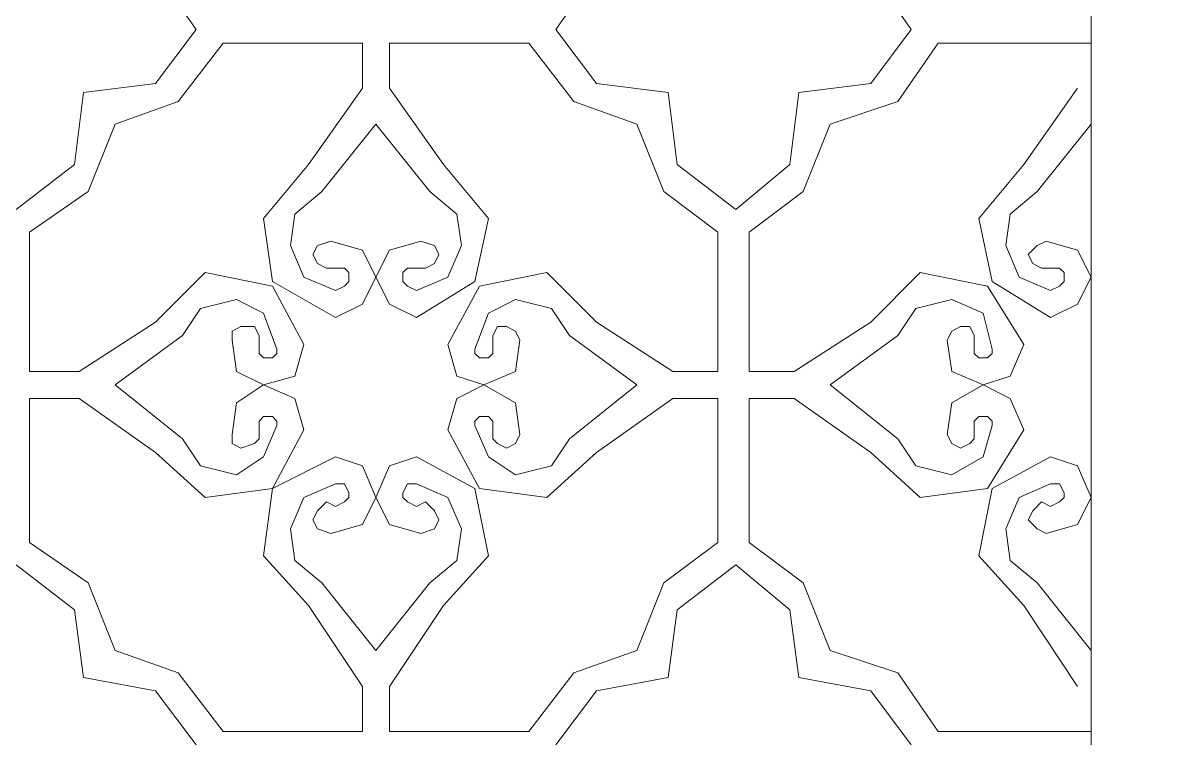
# Model space of a CAD drawing. Header units: centimetres. Extents: x -8.5 to 8.6, y -10.1 to 9.2.
# Drawn here: x -5.33 to -0.12, y -2.03 to 1.22 of the extents above; entities that cross this region are included whole.
import ezdxf

# ---------------------------------------------------------------- set-up
doc = ezdxf.new("R2010")
doc.units = ezdxf.units.CM
doc.header["$MEASUREMENT"] = 0
doc.layers.add('layer 1', color=7, linetype='Continuous')

msp = doc.modelspace()

# ---------------------------------------------------------------- linework, layer by layer
at = {"layer": 'layer 1', "color": 250, "lineweight": 0}
for points, knots in [([(-8.4921, 9.22005), (-8.4921, 9.22005), (8.56713, 9.22005), (8.56713, 9.22005), (8.56713, 9.22005), (8.56713, 9.22005), (8.56713, -10.09188), (8.56713, -10.09188), (8.56713, -10.09188), (8.56713, -10.09188), (-8.4921, -10.09188), (-8.4921, -10.09188), (-8.4921, -10.09188), (-8.4921, -10.09188), (-8.4921, 9.22005), (-8.4921, 9.22005)], [0, 0, 0, 0, 0.25, 0.25, 0.25, 0.25, 0.5, 0.5, 0.5, 0.5, 0.75, 0.75, 0.75, 0.75, 1, 1, 1, 1]), ([(-8.4921, 9.22005), (-8.4921, 9.22005), (8.56713, 9.22005), (8.56713, 9.22005), (8.56713, 9.22005), (8.56713, 9.22005), (8.56713, -10.09188), (8.56713, -10.09188), (8.56713, -10.09188), (8.56713, -10.09188), (-8.4921, -10.09188), (-8.4921, -10.09188), (-8.4921, -10.09188), (-8.4921, -10.09188), (-8.4921, 9.22005), (-8.4921, 9.22005)], [0, 0, 0, 0, 0.25, 0.25, 0.25, 0.25, 0.5, 0.5, 0.5, 0.5, 0.75, 0.75, 0.75, 0.75, 1, 1, 1, 1]), ([(-8.22578, 8.97452), (-8.22578, 8.97452), (8.32133, 8.97452), (8.32133, 8.97452), (8.32133, 8.97452), (8.32133, 8.97452), (8.32133, -9.84608), (8.32133, -9.84608), (8.32133, -9.84608), (8.32133, -9.84608), (-8.22578, -9.84608), (-8.22578, -9.84608), (-8.22578, -9.84608), (-8.22578, -9.84608), (-8.22578, 8.97452), (-8.22578, 8.97452)], [0, 0, 0, 0, 0.25, 0.25, 0.25, 0.25, 0.5, 0.5, 0.5, 0.5, 0.75, 0.75, 0.75, 0.75, 1, 1, 1, 1]), ([(-8.22578, 8.97452), (-8.22578, 8.97452), (8.32133, 8.97452), (8.32133, 8.97452), (8.32133, 8.97452), (8.32133, 8.97452), (8.32133, -9.84608), (8.32133, -9.84608), (8.32133, -9.84608), (8.32133, -9.84608), (-8.22578, -9.84608), (-8.22578, -9.84608), (-8.22578, -9.84608), (-8.22578, -9.84608), (-8.22578, 8.97452), (-8.22578, 8.97452)], [0, 0, 0, 0, 0.25, 0.25, 0.25, 0.25, 0.5, 0.5, 0.5, 0.5, 0.75, 0.75, 0.75, 0.75, 1, 1, 1, 1]), ([(-7.48865, 8.2166), (-7.48865, 8.2166), (7.56368, 8.2166), (7.56368, 8.2166), (7.56368, 8.2166), (7.56368, 8.2166), (7.56368, -9.08816), (7.56368, -9.08816), (7.56368, -9.08816), (7.56368, -9.08816), (-7.48865, -9.08816), (-7.48865, -9.08816), (-7.48865, -9.08816), (-7.48865, -9.08816), (-7.48865, 8.2166), (-7.48865, 8.2166)], [0, 0, 0, 0, 0.25, 0.25, 0.25, 0.25, 0.5, 0.5, 0.5, 0.5, 0.75, 0.75, 0.75, 0.75, 1, 1, 1, 1]), ([(-7.48865, 8.2166), (-7.48865, 8.2166), (7.56368, 8.2166), (7.56368, 8.2166), (7.56368, 8.2166), (7.56368, 8.2166), (7.56368, -9.08816), (7.56368, -9.08816), (7.56368, -9.08816), (7.56368, -9.08816), (-7.48865, -9.08816), (-7.48865, -9.08816), (-7.48865, -9.08816), (-7.48865, -9.08816), (-7.48865, 8.2166), (-7.48865, 8.2166)], [0, 0, 0, 0, 0.25, 0.25, 0.25, 0.25, 0.5, 0.5, 0.5, 0.5, 0.75, 0.75, 0.75, 0.75, 1, 1, 1, 1]), ([(-6.97653, -8.59683), (-6.97653, -8.59683), (-6.97653, 7.72527), (-6.97653, 7.72527), (-6.97653, 7.72527), (-6.97653, 7.72527), (-0.46421, 7.72527), (-0.46421, 7.72527), (-0.46421, 7.72527), (-0.46421, 7.72527), (-0.46421, -8.59683), (-0.46421, -8.59683), (-0.46421, -8.59683), (-0.46421, -8.59683), (-6.97653, -8.59683), (-6.97653, -8.59683)], [0, 0, 0, 0, 0.25, 0.25, 0.25, 0.25, 0.5, 0.5, 0.5, 0.5, 0.75, 0.75, 0.75, 0.75, 1, 1, 1, 1]), ([(-6.97653, -8.59683), (-6.97653, -8.59683), (-6.97653, 7.72527), (-6.97653, 7.72527), (-6.97653, 7.72527), (-6.97653, 7.72527), (-0.46421, 7.72527), (-0.46421, 7.72527), (-0.46421, 7.72527), (-0.46421, 7.72527), (-0.46421, -8.59683), (-0.46421, -8.59683), (-0.46421, -8.59683), (-0.46421, -8.59683), (-6.97653, -8.59683), (-6.97653, -8.59683)], [0, 0, 0, 0, 0.25, 0.25, 0.25, 0.25, 0.5, 0.5, 0.5, 0.5, 0.75, 0.75, 0.75, 0.75, 1, 1, 1, 1]), ([(-4.53961, 1.19243), (-4.53961, 1.19243), (-4.72382, 1.45849), (-4.72382, 1.45849), (-4.72382, 1.45849), (-4.72382, 1.45849), (-5.05146, 1.49954), (-5.05146, 1.49954)], [0, 0, 0, 0, 0.5, 0.5, 0.5, 0.5, 1, 1, 1, 1]), ([(-2.38927, 1.49954), (-2.38927, 1.49954), (-2.71692, 1.45849), (-2.71692, 1.45849), (-2.71692, 1.45849), (-2.71692, 1.45849), (-2.90113, 1.19243), (-2.90113, 1.19243)], [0, 0, 0, 0, 0.5, 0.5, 0.5, 0.5, 1, 1, 1, 1]), ([(-1.28345, 1.19243), (-1.28345, 1.19243), (-1.46767, 1.45849), (-1.46767, 1.45849), (-1.46767, 1.45849), (-1.46767, 1.45849), (-1.79531, 1.49954), (-1.79531, 1.49954)], [0, 0, 0, 0, 0.5, 0.5, 0.5, 0.5, 1, 1, 1, 1]), ([(-5.05146, 0.90558), (-5.05146, 0.90558), (-4.72382, 0.94663), (-4.72382, 0.94663), (-4.72382, 0.94663), (-4.72382, 0.94663), (-4.53961, 1.19243), (-4.53961, 1.19243)], [0, 0, 0, 0, 0.5, 0.5, 0.5, 0.5, 1, 1, 1, 1]), ([(-2.90113, 1.19243), (-2.90113, 1.19243), (-2.71692, 0.94663), (-2.71692, 0.94663), (-2.71692, 0.94663), (-2.71692, 0.94663), (-2.38927, 0.90558), (-2.38927, 0.90558)], [0, 0, 0, 0, 0.5, 0.5, 0.5, 0.5, 1, 1, 1, 1]), ([(-1.79531, 0.90558), (-1.79531, 0.90558), (-1.46767, 0.94663), (-1.46767, 0.94663), (-1.46767, 0.94663), (-1.46767, 0.94663), (-1.28345, 1.19243), (-1.28345, 1.19243)], [0, 0, 0, 0, 0.5, 0.5, 0.5, 0.5, 1, 1, 1, 1]), ([(-4.90804, 0.76215), (-4.90804, 0.76215), (-4.62145, 0.86452), (-4.62145, 0.86452), (-4.62145, 0.86452), (-4.62145, 0.86452), (-4.41671, 1.13085), (-4.41671, 1.13085)], [0, 0, 0, 0, 0.5, 0.5, 0.5, 0.5, 1, 1, 1, 1]), ([(-3.02403, 1.13085), (-3.02403, 1.13085), (-2.81929, 0.86452), (-2.81929, 0.86452), (-2.81929, 0.86452), (-2.81929, 0.86452), (-2.5327, 0.76215), (-2.5327, 0.76215)], [0, 0, 0, 0, 0.5, 0.5, 0.5, 0.5, 1, 1, 1, 1]), ([(-2.02058, 0.27082), (-2.02058, 0.27082), (-1.77478, 0.45504), (-1.77478, 0.45504), (-1.77478, 0.45504), (-1.77478, 0.45504), (-1.65188, 0.76215), (-1.65188, 0.76215), (-1.65188, 0.76215), (-1.65188, 0.76215), (-1.34477, 0.86452), (-1.34477, 0.86452), (-1.34477, 0.86452), (-1.34477, 0.86452), (-1.16055, 1.13085), (-1.16055, 1.13085)], [0, 0, 0, 0, 0.25, 0.25, 0.25, 0.25, 0.5, 0.5, 0.5, 0.5, 0.75, 0.75, 0.75, 0.75, 1, 1, 1, 1]), ([(-5.35858, 0.37319), (-5.35858, 0.37319), (-5.09252, 0.57793), (-5.09252, 0.57793), (-5.09252, 0.57793), (-5.09252, 0.57793), (-5.05146, 0.90558), (-5.05146, 0.90558)], [0, 0, 0, 0, 0.5, 0.5, 0.5, 0.5, 1, 1, 1, 1]), ([(-2.38927, 0.90558), (-2.38927, 0.90558), (-2.34822, 0.57793), (-2.34822, 0.57793), (-2.34822, 0.57793), (-2.34822, 0.57793), (-2.0819, 0.37319), (-2.0819, 0.37319)], [0, 0, 0, 0, 0.5, 0.5, 0.5, 0.5, 1, 1, 1, 1]), ([(-2.0819, 0.37319), (-2.0819, 0.37319), (-1.83636, 0.57793), (-1.83636, 0.57793), (-1.83636, 0.57793), (-1.83636, 0.57793), (-1.79531, 0.90558), (-1.79531, 0.90558)], [0, 0, 0, 0, 0.5, 0.5, 0.5, 0.5, 1, 1, 1, 1]), ([(-5.29726, 0.27082), (-5.29726, 0.27082), (-5.03094, 0.45504), (-5.03094, 0.45504), (-5.03094, 0.45504), (-5.03094, 0.45504), (-4.90804, 0.76215), (-4.90804, 0.76215)], [0, 0, 0, 0, 0.5, 0.5, 0.5, 0.5, 1, 1, 1, 1]), ([(-2.5327, 0.76215), (-2.5327, 0.76215), (-2.4098, 0.45504), (-2.4098, 0.45504), (-2.4098, 0.45504), (-2.4098, 0.45504), (-2.164, 0.27082), (-2.164, 0.27082)], [0, 0, 0, 0, 0.5, 0.5, 0.5, 0.5, 1, 1, 1, 1]), ([(-0.46421, 0.76215), (-0.46421, 0.76215), (-0.71001, 0.45504), (-0.71001, 0.45504), (-0.71001, 0.45504), (-0.71001, 0.45504), (-0.83291, 0.35266), (-0.83291, 0.35266), (-0.83291, 0.35266), (-0.83291, 0.35266), (-0.85317, 0.20924), (-0.85317, 0.20924), (-0.85317, 0.20924), (-0.85317, 0.20924), (-0.79185, 0.06608), (-0.79185, 0.06608), (-0.79185, 0.06608), (-0.79185, 0.06608), (-0.64843, 0.00449), (-0.64843, 0.00449), (-0.64843, 0.00449), (-0.64843, 0.00449), (-0.60764, 0.02502), (-0.60764, 0.02502), (-0.60764, 0.02502), (-0.60764, 0.02502), (-0.58711, 0.04555), (-0.58711, 0.04555), (-0.58711, 0.04555), (-0.58711, 0.04555), (-0.58711, 0.08634), (-0.58711, 0.08634), (-0.58711, 0.08634), (-0.58711, 0.08634), (-0.60764, 0.10687), (-0.60764, 0.10687), (-0.60764, 0.10687), (-0.60764, 0.10687), (-0.64843, 0.10687), (-0.64843, 0.10687)], [0, 0, 0, 0, 0.1, 0.1, 0.1, 0.1, 0.2, 0.2, 0.2, 0.2, 0.3, 0.3, 0.3, 0.3, 0.4, 0.4, 0.4, 0.4, 0.5, 0.5, 0.5, 0.5, 0.6, 0.6, 0.6, 0.6, 0.7, 0.7, 0.7, 0.7, 0.8, 0.8, 0.8, 0.8, 0.9, 0.9, 0.9, 0.9, 1, 1, 1, 1]), ([(-4.02748, 0.57793), (-4.02748, 0.57793), (-4.23223, 0.33214), (-4.23223, 0.33214), (-4.23223, 0.33214), (-4.23223, 0.33214), (-4.19144, 0.04555), (-4.19144, 0.04555), (-4.19144, 0.04555), (-4.19144, 0.04555), (-3.90459, -0.1184), (-3.90459, -0.1184)], [0, 0, 0, 0, 0.3333333, 0.3333333, 0.3333333, 0.3333333, 0.6666667, 0.6666667, 0.6666667, 0.6666667, 1, 1, 1, 1]), ([(-3.53615, -0.1184), (-3.53615, -0.1184), (-3.26983, 0.04555), (-3.26983, 0.04555), (-3.26983, 0.04555), (-3.26983, 0.04555), (-3.20851, 0.33214), (-3.20851, 0.33214), (-3.20851, 0.33214), (-3.20851, 0.33214), (-3.41325, 0.57793), (-3.41325, 0.57793)], [0, 0, 0, 0, 0.3333333, 0.3333333, 0.3333333, 0.3333333, 0.6666667, 0.6666667, 0.6666667, 0.6666667, 1, 1, 1, 1]), ([(-0.77133, 0.57793), (-0.77133, 0.57793), (-0.97607, 0.33214), (-0.97607, 0.33214), (-0.97607, 0.33214), (-0.97607, 0.33214), (-0.91475, 0.04555), (-0.91475, 0.04555), (-0.91475, 0.04555), (-0.91475, 0.04555), (-0.64843, -0.1184), (-0.64843, -0.1184)], [0, 0, 0, 0, 0.3333333, 0.3333333, 0.3333333, 0.3333333, 0.6666667, 0.6666667, 0.6666667, 0.6666667, 1, 1, 1, 1]), ([(-3.96617, 0.45504), (-3.96617, 0.45504), (-4.08907, 0.35266), (-4.08907, 0.35266), (-4.08907, 0.35266), (-4.08907, 0.35266), (-4.10959, 0.20924), (-4.10959, 0.20924), (-4.10959, 0.20924), (-4.10959, 0.20924), (-4.04801, 0.06608), (-4.04801, 0.06608), (-4.04801, 0.06608), (-4.04801, 0.06608), (-3.90459, 0.00449), (-3.90459, 0.00449)], [0, 0, 0, 0, 0.25, 0.25, 0.25, 0.25, 0.5, 0.5, 0.5, 0.5, 0.75, 0.75, 0.75, 0.75, 1, 1, 1, 1]), ([(-3.53615, 0.00449), (-3.53615, 0.00449), (-3.39273, 0.06608), (-3.39273, 0.06608), (-3.39273, 0.06608), (-3.39273, 0.06608), (-3.33115, 0.20924), (-3.33115, 0.20924), (-3.33115, 0.20924), (-3.33115, 0.20924), (-3.35167, 0.35266), (-3.35167, 0.35266), (-3.35167, 0.35266), (-3.35167, 0.35266), (-3.47457, 0.45504), (-3.47457, 0.45504)], [0, 0, 0, 0, 0.25, 0.25, 0.25, 0.25, 0.5, 0.5, 0.5, 0.5, 0.75, 0.75, 0.75, 0.75, 1, 1, 1, 1]), ([(-3.92511, 0.22977), (-3.92511, 0.22977), (-3.98669, 0.20924), (-3.98669, 0.20924), (-3.98669, 0.20924), (-3.98669, 0.20924), (-4.00696, 0.16845), (-4.00696, 0.16845), (-4.00696, 0.16845), (-4.00696, 0.16845), (-3.98669, 0.12739), (-3.98669, 0.12739), (-3.98669, 0.12739), (-3.98669, 0.12739), (-3.94564, 0.10687), (-3.94564, 0.10687), (-3.94564, 0.10687), (-3.94564, 0.10687), (-3.90459, 0.10687), (-3.90459, 0.10687)], [0, 0, 0, 0, 0.2, 0.2, 0.2, 0.2, 0.4, 0.4, 0.4, 0.4, 0.6, 0.6, 0.6, 0.6, 0.8, 0.8, 0.8, 0.8, 1, 1, 1, 1]), ([(-3.90459, -0.1184), (-3.90459, -0.1184), (-3.78169, -0.05682), (-3.78169, -0.05682), (-3.78169, -0.05682), (-3.78169, -0.05682), (-3.72037, 0.06608), (-3.72037, 0.06608), (-3.72037, 0.06608), (-3.72037, 0.06608), (-3.78169, 0.18871), (-3.78169, 0.18871), (-3.78169, 0.18871), (-3.78169, 0.18871), (-3.92511, 0.22977), (-3.92511, 0.22977)], [0, 0, 0, 0, 0.25, 0.25, 0.25, 0.25, 0.5, 0.5, 0.5, 0.5, 0.75, 0.75, 0.75, 0.75, 1, 1, 1, 1]), ([(-3.51563, 0.22977), (-3.51563, 0.22977), (-3.65905, 0.18871), (-3.65905, 0.18871), (-3.65905, 0.18871), (-3.65905, 0.18871), (-3.72037, 0.06608), (-3.72037, 0.06608), (-3.72037, 0.06608), (-3.72037, 0.06608), (-3.65905, -0.05682), (-3.65905, -0.05682), (-3.65905, -0.05682), (-3.65905, -0.05682), (-3.53615, -0.1184), (-3.53615, -0.1184)], [0, 0, 0, 0, 0.25, 0.25, 0.25, 0.25, 0.5, 0.5, 0.5, 0.5, 0.75, 0.75, 0.75, 0.75, 1, 1, 1, 1]), ([(-3.53615, 0.10687), (-3.53615, 0.10687), (-3.4951, 0.10687), (-3.4951, 0.10687), (-3.4951, 0.10687), (-3.4951, 0.10687), (-3.45405, 0.12739), (-3.45405, 0.12739), (-3.45405, 0.12739), (-3.45405, 0.12739), (-3.43378, 0.16845), (-3.43378, 0.16845), (-3.43378, 0.16845), (-3.43378, 0.16845), (-3.45405, 0.20924), (-3.45405, 0.20924), (-3.45405, 0.20924), (-3.45405, 0.20924), (-3.51563, 0.22977), (-3.51563, 0.22977)], [0, 0, 0, 0, 0.2, 0.2, 0.2, 0.2, 0.4, 0.4, 0.4, 0.4, 0.6, 0.6, 0.6, 0.6, 0.8, 0.8, 0.8, 0.8, 1, 1, 1, 1]), ([(-0.66896, 0.22977), (-0.66896, 0.22977), (-0.71001, 0.20924), (-0.71001, 0.20924), (-0.71001, 0.20924), (-0.71001, 0.20924), (-0.7508, 0.16845), (-0.7508, 0.16845), (-0.7508, 0.16845), (-0.7508, 0.16845), (-0.73027, 0.12739), (-0.73027, 0.12739), (-0.73027, 0.12739), (-0.73027, 0.12739), (-0.68948, 0.10687), (-0.68948, 0.10687), (-0.68948, 0.10687), (-0.68948, 0.10687), (-0.64843, 0.10687), (-0.64843, 0.10687)], [0, 0, 0, 0, 0.2, 0.2, 0.2, 0.2, 0.4, 0.4, 0.4, 0.4, 0.6, 0.6, 0.6, 0.6, 0.8, 0.8, 0.8, 0.8, 1, 1, 1, 1]), ([(-0.64843, -0.1184), (-0.64843, -0.1184), (-0.52553, -0.05682), (-0.52553, -0.05682), (-0.52553, -0.05682), (-0.52553, -0.05682), (-0.46421, 0.06608), (-0.46421, 0.06608), (-0.46421, 0.06608), (-0.46421, 0.06608), (-0.52553, 0.18871), (-0.52553, 0.18871), (-0.52553, 0.18871), (-0.52553, 0.18871), (-0.66896, 0.22977), (-0.66896, 0.22977)], [0, 0, 0, 0, 0.25, 0.25, 0.25, 0.25, 0.5, 0.5, 0.5, 0.5, 0.75, 0.75, 0.75, 0.75, 1, 1, 1, 1]), ([(-3.90459, 0.00449), (-3.90459, 0.00449), (-3.8638, 0.02502), (-3.8638, 0.02502), (-3.8638, 0.02502), (-3.8638, 0.02502), (-3.84327, 0.04555), (-3.84327, 0.04555), (-3.84327, 0.04555), (-3.84327, 0.04555), (-3.84327, 0.08634), (-3.84327, 0.08634), (-3.84327, 0.08634), (-3.84327, 0.08634), (-3.8638, 0.10687), (-3.8638, 0.10687), (-3.8638, 0.10687), (-3.8638, 0.10687), (-3.90459, 0.10687), (-3.90459, 0.10687)], [0, 0, 0, 0, 0.2, 0.2, 0.2, 0.2, 0.4, 0.4, 0.4, 0.4, 0.6, 0.6, 0.6, 0.6, 0.8, 0.8, 0.8, 0.8, 1, 1, 1, 1]), ([(-3.53615, 0.10687), (-3.53615, 0.10687), (-3.57694, 0.10687), (-3.57694, 0.10687), (-3.57694, 0.10687), (-3.57694, 0.10687), (-3.59747, 0.08634), (-3.59747, 0.08634), (-3.59747, 0.08634), (-3.59747, 0.08634), (-3.59747, 0.04555), (-3.59747, 0.04555), (-3.59747, 0.04555), (-3.59747, 0.04555), (-3.57694, 0.02502), (-3.57694, 0.02502), (-3.57694, 0.02502), (-3.57694, 0.02502), (-3.53615, 0.00449), (-3.53615, 0.00449)], [0, 0, 0, 0, 0.2, 0.2, 0.2, 0.2, 0.4, 0.4, 0.4, 0.4, 0.6, 0.6, 0.6, 0.6, 0.8, 0.8, 0.8, 0.8, 1, 1, 1, 1]), ([(-4.04801, -0.2413), (-4.04801, -0.2413), (-4.19144, 0.02502), (-4.19144, 0.02502), (-4.19144, 0.02502), (-4.19144, 0.02502), (-4.49855, 0.08634), (-4.49855, 0.08634), (-4.49855, 0.08634), (-4.49855, 0.08634), (-4.72382, -0.13893), (-4.72382, -0.13893)], [0, 0, 0, 0, 0.3333333, 0.3333333, 0.3333333, 0.3333333, 0.6666667, 0.6666667, 0.6666667, 0.6666667, 1, 1, 1, 1]), ([(-2.71692, -0.13893), (-2.71692, -0.13893), (-2.94219, 0.08634), (-2.94219, 0.08634), (-2.94219, 0.08634), (-2.94219, 0.08634), (-3.2493, 0.02502), (-3.2493, 0.02502), (-3.2493, 0.02502), (-3.2493, 0.02502), (-3.39273, -0.2413), (-3.39273, -0.2413)], [0, 0, 0, 0, 0.3333333, 0.3333333, 0.3333333, 0.3333333, 0.6666667, 0.6666667, 0.6666667, 0.6666667, 1, 1, 1, 1]), ([(-0.77133, -0.2413), (-0.77133, -0.2413), (-0.93528, 0.02502), (-0.93528, 0.02502), (-0.93528, 0.02502), (-0.93528, 0.02502), (-1.2424, 0.08634), (-1.2424, 0.08634), (-1.2424, 0.08634), (-1.2424, 0.08634), (-1.46767, -0.13893), (-1.46767, -0.13893)], [0, 0, 0, 0, 0.3333333, 0.3333333, 0.3333333, 0.3333333, 0.6666667, 0.6666667, 0.6666667, 0.6666667, 1, 1, 1, 1]), ([(-4.17091, -0.26183), (-4.17091, -0.26183), (-4.23223, -0.09788), (-4.23223, -0.09788), (-4.23223, -0.09788), (-4.23223, -0.09788), (-4.35513, -0.03656), (-4.35513, -0.03656), (-4.35513, -0.03656), (-4.35513, -0.03656), (-4.51908, -0.07735), (-4.51908, -0.07735), (-4.51908, -0.07735), (-4.51908, -0.07735), (-4.60092, -0.20025), (-4.60092, -0.20025)], [0, 0, 0, 0, 0.25, 0.25, 0.25, 0.25, 0.5, 0.5, 0.5, 0.5, 0.75, 0.75, 0.75, 0.75, 1, 1, 1, 1]), ([(-2.83981, -0.20025), (-2.83981, -0.20025), (-2.92166, -0.07735), (-2.92166, -0.07735), (-2.92166, -0.07735), (-2.92166, -0.07735), (-3.08561, -0.03656), (-3.08561, -0.03656), (-3.08561, -0.03656), (-3.08561, -0.03656), (-3.20851, -0.09788), (-3.20851, -0.09788), (-3.20851, -0.09788), (-3.20851, -0.09788), (-3.26983, -0.26183), (-3.26983, -0.26183)], [0, 0, 0, 0, 0.25, 0.25, 0.25, 0.25, 0.5, 0.5, 0.5, 0.5, 0.75, 0.75, 0.75, 0.75, 1, 1, 1, 1]), ([(-0.9966, -0.2413), (-0.9966, -0.2413), (-0.9966, -0.28209), (-0.9966, -0.28209), (-0.9966, -0.28209), (-0.9966, -0.28209), (-0.97607, -0.30262), (-0.97607, -0.30262), (-0.97607, -0.30262), (-0.97607, -0.30262), (-0.93528, -0.30262), (-0.93528, -0.30262), (-0.93528, -0.30262), (-0.93528, -0.30262), (-0.91475, -0.28209), (-0.91475, -0.28209), (-0.91475, -0.28209), (-0.91475, -0.28209), (-0.91475, -0.26183), (-0.91475, -0.26183), (-0.91475, -0.26183), (-0.91475, -0.26183), (-0.95554, -0.09788), (-0.95554, -0.09788), (-0.95554, -0.09788), (-0.95554, -0.09788), (-1.09897, -0.03656), (-1.09897, -0.03656), (-1.09897, -0.03656), (-1.09897, -0.03656), (-1.26292, -0.07735), (-1.26292, -0.07735), (-1.26292, -0.07735), (-1.26292, -0.07735), (-1.34477, -0.20025), (-1.34477, -0.20025), (-1.34477, -0.20025), (-1.34477, -0.20025), (-1.65188, -0.42552), (-1.65188, -0.42552), (-1.65188, -0.42552), (-1.65188, -0.42552), (-1.34477, -0.67132), (-1.34477, -0.67132), (-1.34477, -0.67132), (-1.34477, -0.67132), (-1.26292, -0.79422), (-1.26292, -0.79422), (-1.26292, -0.79422), (-1.26292, -0.79422), (-1.09897, -0.83527), (-1.09897, -0.83527), (-1.09897, -0.83527), (-1.09897, -0.83527), (-0.95554, -0.75316), (-0.95554, -0.75316), (-0.95554, -0.75316), (-0.95554, -0.75316), (-0.91475, -0.61), (-0.91475, -0.61), (-0.91475, -0.61), (-0.91475, -0.61), (-0.91475, -0.58947), (-0.91475, -0.58947), (-0.91475, -0.58947), (-0.91475, -0.58947), (-0.93528, -0.56894), (-0.93528, -0.56894), (-0.93528, -0.56894), (-0.93528, -0.56894), (-0.97607, -0.56894), (-0.97607, -0.56894), (-0.97607, -0.56894), (-0.97607, -0.56894), (-0.9966, -0.58947), (-0.9966, -0.58947), (-0.9966, -0.58947), (-0.9966, -0.58947), (-0.9966, -0.61), (-0.9966, -0.61)], [0, 0, 0, 0, 0.05, 0.05, 0.05, 0.05, 0.1, 0.1, 0.1, 0.1, 0.15, 0.15, 0.15, 0.15, 0.2, 0.2, 0.2, 0.2, 0.25, 0.25, 0.25, 0.25, 0.3, 0.3, 0.3, 0.3, 0.35, 0.35, 0.35, 0.35, 0.4, 0.4, 0.4, 0.4, 0.45, 0.45, 0.45, 0.45, 0.5, 0.5, 0.5, 0.5, 0.55, 0.55, 0.55, 0.55, 0.6, 0.6, 0.6, 0.6, 0.65, 0.65, 0.65, 0.65, 0.7, 0.7, 0.7, 0.7, 0.75, 0.75, 0.75, 0.75, 0.8, 0.8, 0.8, 0.8, 0.85, 0.85, 0.85, 0.85, 0.9, 0.9, 0.9, 0.9, 0.95, 0.95, 0.95, 0.95, 1, 1, 1, 1]), ([(-4.25275, -0.2413), (-4.25275, -0.2413), (-4.25275, -0.20025), (-4.25275, -0.20025), (-4.25275, -0.20025), (-4.25275, -0.20025), (-4.27328, -0.15919), (-4.27328, -0.15919), (-4.27328, -0.15919), (-4.27328, -0.15919), (-4.33486, -0.15919), (-4.33486, -0.15919), (-4.33486, -0.15919), (-4.33486, -0.15919), (-4.37565, -0.17972), (-4.37565, -0.17972), (-4.37565, -0.17972), (-4.37565, -0.17972), (-4.37565, -0.22078), (-4.37565, -0.22078)], [0, 0, 0, 0, 0.2, 0.2, 0.2, 0.2, 0.4, 0.4, 0.4, 0.4, 0.6, 0.6, 0.6, 0.6, 0.8, 0.8, 0.8, 0.8, 1, 1, 1, 1]), ([(-3.06509, -0.22078), (-3.06509, -0.22078), (-3.08561, -0.17972), (-3.08561, -0.17972), (-3.08561, -0.17972), (-3.08561, -0.17972), (-3.1264, -0.15919), (-3.1264, -0.15919), (-3.1264, -0.15919), (-3.1264, -0.15919), (-3.16746, -0.15919), (-3.16746, -0.15919), (-3.16746, -0.15919), (-3.16746, -0.15919), (-3.18798, -0.20025), (-3.18798, -0.20025), (-3.18798, -0.20025), (-3.18798, -0.20025), (-3.18798, -0.2413), (-3.18798, -0.2413)], [0, 0, 0, 0, 0.2, 0.2, 0.2, 0.2, 0.4, 0.4, 0.4, 0.4, 0.6, 0.6, 0.6, 0.6, 0.8, 0.8, 0.8, 0.8, 1, 1, 1, 1]), ([(-0.9966, -0.2413), (-0.9966, -0.2413), (-0.9966, -0.20025), (-0.9966, -0.20025), (-0.9966, -0.20025), (-0.9966, -0.20025), (-1.01712, -0.15919), (-1.01712, -0.15919), (-1.01712, -0.15919), (-1.01712, -0.15919), (-1.05818, -0.15919), (-1.05818, -0.15919), (-1.05818, -0.15919), (-1.05818, -0.15919), (-1.09897, -0.17972), (-1.09897, -0.17972), (-1.09897, -0.17972), (-1.09897, -0.17972), (-1.1195, -0.22078), (-1.1195, -0.22078)], [0, 0, 0, 0, 0.2, 0.2, 0.2, 0.2, 0.4, 0.4, 0.4, 0.4, 0.6, 0.6, 0.6, 0.6, 0.8, 0.8, 0.8, 0.8, 1, 1, 1, 1]), ([(-4.37565, -0.22078), (-4.37565, -0.22078), (-4.35513, -0.3642), (-4.35513, -0.3642), (-4.35513, -0.3642), (-4.35513, -0.3642), (-4.23223, -0.42552), (-4.23223, -0.42552), (-4.23223, -0.42552), (-4.23223, -0.42552), (-4.08907, -0.38473), (-4.08907, -0.38473), (-4.08907, -0.38473), (-4.08907, -0.38473), (-4.04801, -0.2413), (-4.04801, -0.2413)], [0, 0, 0, 0, 0.25, 0.25, 0.25, 0.25, 0.5, 0.5, 0.5, 0.5, 0.75, 0.75, 0.75, 0.75, 1, 1, 1, 1]), ([(-4.25275, -0.2413), (-4.25275, -0.2413), (-4.25275, -0.28209), (-4.25275, -0.28209), (-4.25275, -0.28209), (-4.25275, -0.28209), (-4.23223, -0.30262), (-4.23223, -0.30262), (-4.23223, -0.30262), (-4.23223, -0.30262), (-4.19144, -0.30262), (-4.19144, -0.30262), (-4.19144, -0.30262), (-4.19144, -0.30262), (-4.17091, -0.28209), (-4.17091, -0.28209), (-4.17091, -0.28209), (-4.17091, -0.28209), (-4.17091, -0.26183), (-4.17091, -0.26183)], [0, 0, 0, 0, 0.2, 0.2, 0.2, 0.2, 0.4, 0.4, 0.4, 0.4, 0.6, 0.6, 0.6, 0.6, 0.8, 0.8, 0.8, 0.8, 1, 1, 1, 1]), ([(-3.39273, -0.2413), (-3.39273, -0.2413), (-3.35167, -0.38473), (-3.35167, -0.38473), (-3.35167, -0.38473), (-3.35167, -0.38473), (-3.22877, -0.42552), (-3.22877, -0.42552), (-3.22877, -0.42552), (-3.22877, -0.42552), (-3.08561, -0.3642), (-3.08561, -0.3642), (-3.08561, -0.3642), (-3.08561, -0.3642), (-3.06509, -0.22078), (-3.06509, -0.22078)], [0, 0, 0, 0, 0.25, 0.25, 0.25, 0.25, 0.5, 0.5, 0.5, 0.5, 0.75, 0.75, 0.75, 0.75, 1, 1, 1, 1]), ([(-3.26983, -0.26183), (-3.26983, -0.26183), (-3.26983, -0.28209), (-3.26983, -0.28209), (-3.26983, -0.28209), (-3.26983, -0.28209), (-3.2493, -0.30262), (-3.2493, -0.30262), (-3.2493, -0.30262), (-3.2493, -0.30262), (-3.20851, -0.30262), (-3.20851, -0.30262), (-3.20851, -0.30262), (-3.20851, -0.30262), (-3.18798, -0.28209), (-3.18798, -0.28209), (-3.18798, -0.28209), (-3.18798, -0.28209), (-3.18798, -0.2413), (-3.18798, -0.2413)], [0, 0, 0, 0, 0.2, 0.2, 0.2, 0.2, 0.4, 0.4, 0.4, 0.4, 0.6, 0.6, 0.6, 0.6, 0.8, 0.8, 0.8, 0.8, 1, 1, 1, 1]), ([(-1.1195, -0.22078), (-1.1195, -0.22078), (-1.09897, -0.3642), (-1.09897, -0.3642), (-1.09897, -0.3642), (-1.09897, -0.3642), (-0.95554, -0.42552), (-0.95554, -0.42552), (-0.95554, -0.42552), (-0.95554, -0.42552), (-0.83291, -0.38473), (-0.83291, -0.38473), (-0.83291, -0.38473), (-0.83291, -0.38473), (-0.77133, -0.2413), (-0.77133, -0.2413)], [0, 0, 0, 0, 0.25, 0.25, 0.25, 0.25, 0.5, 0.5, 0.5, 0.5, 0.75, 0.75, 0.75, 0.75, 1, 1, 1, 1]), ([(-4.04801, -0.63026), (-4.04801, -0.63026), (-4.08907, -0.4871), (-4.08907, -0.4871), (-4.08907, -0.4871), (-4.08907, -0.4871), (-4.23223, -0.42552), (-4.23223, -0.42552), (-4.23223, -0.42552), (-4.23223, -0.42552), (-4.35513, -0.50736), (-4.35513, -0.50736), (-4.35513, -0.50736), (-4.35513, -0.50736), (-4.37565, -0.65079), (-4.37565, -0.65079)], [0, 0, 0, 0, 0.25, 0.25, 0.25, 0.25, 0.5, 0.5, 0.5, 0.5, 0.75, 0.75, 0.75, 0.75, 1, 1, 1, 1]), ([(-3.06509, -0.65079), (-3.06509, -0.65079), (-3.08561, -0.50736), (-3.08561, -0.50736), (-3.08561, -0.50736), (-3.08561, -0.50736), (-3.22877, -0.42552), (-3.22877, -0.42552), (-3.22877, -0.42552), (-3.22877, -0.42552), (-3.35167, -0.4871), (-3.35167, -0.4871), (-3.35167, -0.4871), (-3.35167, -0.4871), (-3.39273, -0.63026), (-3.39273, -0.63026)], [0, 0, 0, 0, 0.25, 0.25, 0.25, 0.25, 0.5, 0.5, 0.5, 0.5, 0.75, 0.75, 0.75, 0.75, 1, 1, 1, 1]), ([(-0.77133, -0.63026), (-0.77133, -0.63026), (-0.83291, -0.4871), (-0.83291, -0.4871), (-0.83291, -0.4871), (-0.83291, -0.4871), (-0.95554, -0.42552), (-0.95554, -0.42552), (-0.95554, -0.42552), (-0.95554, -0.42552), (-1.09897, -0.50736), (-1.09897, -0.50736), (-1.09897, -0.50736), (-1.09897, -0.50736), (-1.1195, -0.65079), (-1.1195, -0.65079)], [0, 0, 0, 0, 0.25, 0.25, 0.25, 0.25, 0.5, 0.5, 0.5, 0.5, 0.75, 0.75, 0.75, 0.75, 1, 1, 1, 1]), ([(-1.81583, -0.4871), (-1.81583, -0.4871), (-2.02058, -0.4871), (-2.02058, -0.4871), (-2.02058, -0.4871), (-2.02058, -0.4871), (-2.02058, -1.14238), (-2.02058, -1.14238)], [0, 0, 0, 0, 0.5, 0.5, 0.5, 0.5, 1, 1, 1, 1]), ([(-4.17091, -0.61), (-4.17091, -0.61), (-4.17091, -0.58947), (-4.17091, -0.58947), (-4.17091, -0.58947), (-4.17091, -0.58947), (-4.19144, -0.56894), (-4.19144, -0.56894), (-4.19144, -0.56894), (-4.19144, -0.56894), (-4.23223, -0.56894), (-4.23223, -0.56894), (-4.23223, -0.56894), (-4.23223, -0.56894), (-4.25275, -0.58947), (-4.25275, -0.58947), (-4.25275, -0.58947), (-4.25275, -0.58947), (-4.25275, -0.61), (-4.25275, -0.61)], [0, 0, 0, 0, 0.2, 0.2, 0.2, 0.2, 0.4, 0.4, 0.4, 0.4, 0.6, 0.6, 0.6, 0.6, 0.8, 0.8, 0.8, 0.8, 1, 1, 1, 1]), ([(-3.18798, -0.61), (-3.18798, -0.61), (-3.18798, -0.58947), (-3.18798, -0.58947), (-3.18798, -0.58947), (-3.18798, -0.58947), (-3.20851, -0.56894), (-3.20851, -0.56894), (-3.20851, -0.56894), (-3.20851, -0.56894), (-3.2493, -0.56894), (-3.2493, -0.56894), (-3.2493, -0.56894), (-3.2493, -0.56894), (-3.26983, -0.58947), (-3.26983, -0.58947), (-3.26983, -0.58947), (-3.26983, -0.58947), (-3.26983, -0.61), (-3.26983, -0.61)], [0, 0, 0, 0, 0.2, 0.2, 0.2, 0.2, 0.4, 0.4, 0.4, 0.4, 0.6, 0.6, 0.6, 0.6, 0.8, 0.8, 0.8, 0.8, 1, 1, 1, 1]), ([(-4.60092, -0.67132), (-4.60092, -0.67132), (-4.51908, -0.79422), (-4.51908, -0.79422), (-4.51908, -0.79422), (-4.51908, -0.79422), (-4.35513, -0.83527), (-4.35513, -0.83527), (-4.35513, -0.83527), (-4.35513, -0.83527), (-4.23223, -0.75316), (-4.23223, -0.75316), (-4.23223, -0.75316), (-4.23223, -0.75316), (-4.17091, -0.61), (-4.17091, -0.61)], [0, 0, 0, 0, 0.25, 0.25, 0.25, 0.25, 0.5, 0.5, 0.5, 0.5, 0.75, 0.75, 0.75, 0.75, 1, 1, 1, 1]), ([(-4.37565, -0.65079), (-4.37565, -0.65079), (-4.37565, -0.69184), (-4.37565, -0.69184), (-4.37565, -0.69184), (-4.37565, -0.69184), (-4.33486, -0.71237), (-4.33486, -0.71237), (-4.33486, -0.71237), (-4.33486, -0.71237), (-4.27328, -0.69184), (-4.27328, -0.69184), (-4.27328, -0.69184), (-4.27328, -0.69184), (-4.25275, -0.67132), (-4.25275, -0.67132), (-4.25275, -0.67132), (-4.25275, -0.67132), (-4.25275, -0.61), (-4.25275, -0.61)], [0, 0, 0, 0, 0.2, 0.2, 0.2, 0.2, 0.4, 0.4, 0.4, 0.4, 0.6, 0.6, 0.6, 0.6, 0.8, 0.8, 0.8, 0.8, 1, 1, 1, 1]), ([(-3.26983, -0.61), (-3.26983, -0.61), (-3.20851, -0.75316), (-3.20851, -0.75316), (-3.20851, -0.75316), (-3.20851, -0.75316), (-3.08561, -0.83527), (-3.08561, -0.83527), (-3.08561, -0.83527), (-3.08561, -0.83527), (-2.92166, -0.79422), (-2.92166, -0.79422), (-2.92166, -0.79422), (-2.92166, -0.79422), (-2.83981, -0.67132), (-2.83981, -0.67132)], [0, 0, 0, 0, 0.25, 0.25, 0.25, 0.25, 0.5, 0.5, 0.5, 0.5, 0.75, 0.75, 0.75, 0.75, 1, 1, 1, 1]), ([(-3.18798, -0.61), (-3.18798, -0.61), (-3.18798, -0.67132), (-3.18798, -0.67132), (-3.18798, -0.67132), (-3.18798, -0.67132), (-3.16746, -0.69184), (-3.16746, -0.69184), (-3.16746, -0.69184), (-3.16746, -0.69184), (-3.1264, -0.71237), (-3.1264, -0.71237), (-3.1264, -0.71237), (-3.1264, -0.71237), (-3.08561, -0.69184), (-3.08561, -0.69184), (-3.08561, -0.69184), (-3.08561, -0.69184), (-3.06509, -0.65079), (-3.06509, -0.65079)], [0, 0, 0, 0, 0.2, 0.2, 0.2, 0.2, 0.4, 0.4, 0.4, 0.4, 0.6, 0.6, 0.6, 0.6, 0.8, 0.8, 0.8, 0.8, 1, 1, 1, 1]), ([(-1.1195, -0.65079), (-1.1195, -0.65079), (-1.09897, -0.69184), (-1.09897, -0.69184), (-1.09897, -0.69184), (-1.09897, -0.69184), (-1.05818, -0.71237), (-1.05818, -0.71237), (-1.05818, -0.71237), (-1.05818, -0.71237), (-1.01712, -0.69184), (-1.01712, -0.69184), (-1.01712, -0.69184), (-1.01712, -0.69184), (-0.9966, -0.67132), (-0.9966, -0.67132), (-0.9966, -0.67132), (-0.9966, -0.67132), (-0.9966, -0.61), (-0.9966, -0.61)], [0, 0, 0, 0, 0.2, 0.2, 0.2, 0.2, 0.4, 0.4, 0.4, 0.4, 0.6, 0.6, 0.6, 0.6, 0.8, 0.8, 0.8, 0.8, 1, 1, 1, 1]), ([(-4.72382, -0.73263), (-4.72382, -0.73263), (-4.49855, -0.93764), (-4.49855, -0.93764), (-4.49855, -0.93764), (-4.49855, -0.93764), (-4.19144, -0.89659), (-4.19144, -0.89659), (-4.19144, -0.89659), (-4.19144, -0.89659), (-4.04801, -0.63026), (-4.04801, -0.63026)], [0, 0, 0, 0, 0.3333333, 0.3333333, 0.3333333, 0.3333333, 0.6666667, 0.6666667, 0.6666667, 0.6666667, 1, 1, 1, 1]), ([(-3.39273, -0.63026), (-3.39273, -0.63026), (-3.2493, -0.89659), (-3.2493, -0.89659), (-3.2493, -0.89659), (-3.2493, -0.89659), (-2.94219, -0.93764), (-2.94219, -0.93764), (-2.94219, -0.93764), (-2.94219, -0.93764), (-2.71692, -0.73263), (-2.71692, -0.73263)], [0, 0, 0, 0, 0.3333333, 0.3333333, 0.3333333, 0.3333333, 0.6666667, 0.6666667, 0.6666667, 0.6666667, 1, 1, 1, 1]), ([(-1.46767, -0.73263), (-1.46767, -0.73263), (-1.2424, -0.93764), (-1.2424, -0.93764), (-1.2424, -0.93764), (-1.2424, -0.93764), (-0.93528, -0.89659), (-0.93528, -0.89659), (-0.93528, -0.89659), (-0.93528, -0.89659), (-0.77133, -0.63026), (-0.77133, -0.63026)], [0, 0, 0, 0, 0.3333333, 0.3333333, 0.3333333, 0.3333333, 0.6666667, 0.6666667, 0.6666667, 0.6666667, 1, 1, 1, 1]), ([(-3.90459, -0.75316), (-3.90459, -0.75316), (-4.19144, -0.89659), (-4.19144, -0.89659), (-4.19144, -0.89659), (-4.19144, -0.89659), (-4.23223, -1.2037), (-4.23223, -1.2037), (-4.23223, -1.2037), (-4.23223, -1.2037), (-4.02748, -1.42897), (-4.02748, -1.42897)], [0, 0, 0, 0, 0.3333333, 0.3333333, 0.3333333, 0.3333333, 0.6666667, 0.6666667, 0.6666667, 0.6666667, 1, 1, 1, 1]), ([(-3.92511, -1.10133), (-3.92511, -1.10133), (-3.78169, -1.06054), (-3.78169, -1.06054), (-3.78169, -1.06054), (-3.78169, -1.06054), (-3.72037, -0.93764), (-3.72037, -0.93764), (-3.72037, -0.93764), (-3.72037, -0.93764), (-3.78169, -0.79422), (-3.78169, -0.79422), (-3.78169, -0.79422), (-3.78169, -0.79422), (-3.90459, -0.75316), (-3.90459, -0.75316)], [0, 0, 0, 0, 0.25, 0.25, 0.25, 0.25, 0.5, 0.5, 0.5, 0.5, 0.75, 0.75, 0.75, 0.75, 1, 1, 1, 1]), ([(-3.53615, -0.75316), (-3.53615, -0.75316), (-3.65905, -0.79422), (-3.65905, -0.79422), (-3.65905, -0.79422), (-3.65905, -0.79422), (-3.72037, -0.93764), (-3.72037, -0.93764), (-3.72037, -0.93764), (-3.72037, -0.93764), (-3.65905, -1.06054), (-3.65905, -1.06054), (-3.65905, -1.06054), (-3.65905, -1.06054), (-3.51563, -1.10133), (-3.51563, -1.10133)], [0, 0, 0, 0, 0.25, 0.25, 0.25, 0.25, 0.5, 0.5, 0.5, 0.5, 0.75, 0.75, 0.75, 0.75, 1, 1, 1, 1]), ([(-3.41325, -1.42897), (-3.41325, -1.42897), (-3.20851, -1.2037), (-3.20851, -1.2037), (-3.20851, -1.2037), (-3.20851, -1.2037), (-3.26983, -0.89659), (-3.26983, -0.89659), (-3.26983, -0.89659), (-3.26983, -0.89659), (-3.53615, -0.75316), (-3.53615, -0.75316)], [0, 0, 0, 0, 0.3333333, 0.3333333, 0.3333333, 0.3333333, 0.6666667, 0.6666667, 0.6666667, 0.6666667, 1, 1, 1, 1]), ([(-0.64843, -0.75316), (-0.64843, -0.75316), (-0.91475, -0.89659), (-0.91475, -0.89659), (-0.91475, -0.89659), (-0.91475, -0.89659), (-0.97607, -1.2037), (-0.97607, -1.2037), (-0.97607, -1.2037), (-0.97607, -1.2037), (-0.77133, -1.42897), (-0.77133, -1.42897)], [0, 0, 0, 0, 0.3333333, 0.3333333, 0.3333333, 0.3333333, 0.6666667, 0.6666667, 0.6666667, 0.6666667, 1, 1, 1, 1]), ([(-0.66896, -1.10133), (-0.66896, -1.10133), (-0.52553, -1.06054), (-0.52553, -1.06054), (-0.52553, -1.06054), (-0.52553, -1.06054), (-0.46421, -0.93764), (-0.46421, -0.93764), (-0.46421, -0.93764), (-0.46421, -0.93764), (-0.52553, -0.79422), (-0.52553, -0.79422), (-0.52553, -0.79422), (-0.52553, -0.79422), (-0.64843, -0.75316), (-0.64843, -0.75316)], [0, 0, 0, 0, 0.25, 0.25, 0.25, 0.25, 0.5, 0.5, 0.5, 0.5, 0.75, 0.75, 0.75, 0.75, 1, 1, 1, 1]), ([(-3.90459, -0.87606), (-3.90459, -0.87606), (-4.04801, -0.93764), (-4.04801, -0.93764), (-4.04801, -0.93764), (-4.04801, -0.93764), (-4.10959, -1.0808), (-4.10959, -1.0808), (-4.10959, -1.0808), (-4.10959, -1.0808), (-4.08907, -1.22423), (-4.08907, -1.22423), (-4.08907, -1.22423), (-4.08907, -1.22423), (-3.96617, -1.3266), (-3.96617, -1.3266)], [0, 0, 0, 0, 0.25, 0.25, 0.25, 0.25, 0.5, 0.5, 0.5, 0.5, 0.75, 0.75, 0.75, 0.75, 1, 1, 1, 1]), ([(-3.90459, -0.97843), (-3.90459, -0.97843), (-3.8638, -0.9579), (-3.8638, -0.9579), (-3.8638, -0.9579), (-3.8638, -0.9579), (-3.84327, -0.93764), (-3.84327, -0.93764), (-3.84327, -0.93764), (-3.84327, -0.93764), (-3.84327, -0.91711), (-3.84327, -0.91711), (-3.84327, -0.91711), (-3.84327, -0.91711), (-3.8638, -0.87606), (-3.8638, -0.87606), (-3.8638, -0.87606), (-3.8638, -0.87606), (-3.90459, -0.87606), (-3.90459, -0.87606)], [0, 0, 0, 0, 0.2, 0.2, 0.2, 0.2, 0.4, 0.4, 0.4, 0.4, 0.6, 0.6, 0.6, 0.6, 0.8, 0.8, 0.8, 0.8, 1, 1, 1, 1]), ([(-3.53615, -0.87606), (-3.53615, -0.87606), (-3.57694, -0.87606), (-3.57694, -0.87606), (-3.57694, -0.87606), (-3.57694, -0.87606), (-3.59747, -0.91711), (-3.59747, -0.91711), (-3.59747, -0.91711), (-3.59747, -0.91711), (-3.59747, -0.93764), (-3.59747, -0.93764), (-3.59747, -0.93764), (-3.59747, -0.93764), (-3.57694, -0.9579), (-3.57694, -0.9579), (-3.57694, -0.9579), (-3.57694, -0.9579), (-3.53615, -0.97843), (-3.53615, -0.97843)], [0, 0, 0, 0, 0.2, 0.2, 0.2, 0.2, 0.4, 0.4, 0.4, 0.4, 0.6, 0.6, 0.6, 0.6, 0.8, 0.8, 0.8, 0.8, 1, 1, 1, 1]), ([(-3.47457, -1.3266), (-3.47457, -1.3266), (-3.35167, -1.22423), (-3.35167, -1.22423), (-3.35167, -1.22423), (-3.35167, -1.22423), (-3.33115, -1.0808), (-3.33115, -1.0808), (-3.33115, -1.0808), (-3.33115, -1.0808), (-3.39273, -0.93764), (-3.39273, -0.93764), (-3.39273, -0.93764), (-3.39273, -0.93764), (-3.53615, -0.87606), (-3.53615, -0.87606)], [0, 0, 0, 0, 0.25, 0.25, 0.25, 0.25, 0.5, 0.5, 0.5, 0.5, 0.75, 0.75, 0.75, 0.75, 1, 1, 1, 1]), ([(-0.64843, -0.97843), (-0.64843, -0.97843), (-0.60764, -0.9579), (-0.60764, -0.9579), (-0.60764, -0.9579), (-0.60764, -0.9579), (-0.58711, -0.93764), (-0.58711, -0.93764), (-0.58711, -0.93764), (-0.58711, -0.93764), (-0.58711, -0.91711), (-0.58711, -0.91711), (-0.58711, -0.91711), (-0.58711, -0.91711), (-0.60764, -0.87606), (-0.60764, -0.87606), (-0.60764, -0.87606), (-0.60764, -0.87606), (-0.64843, -0.87606), (-0.64843, -0.87606), (-0.64843, -0.87606), (-0.64843, -0.87606), (-0.79185, -0.93764), (-0.79185, -0.93764), (-0.79185, -0.93764), (-0.79185, -0.93764), (-0.85317, -1.0808), (-0.85317, -1.0808), (-0.85317, -1.0808), (-0.85317, -1.0808), (-0.83291, -1.22423), (-0.83291, -1.22423), (-0.83291, -1.22423), (-0.83291, -1.22423), (-0.71001, -1.3266), (-0.71001, -1.3266), (-0.71001, -1.3266), (-0.71001, -1.3266), (-0.46421, -1.63372), (-0.46421, -1.63372)], [0, 0, 0, 0, 0.1, 0.1, 0.1, 0.1, 0.2, 0.2, 0.2, 0.2, 0.3, 0.3, 0.3, 0.3, 0.4, 0.4, 0.4, 0.4, 0.5, 0.5, 0.5, 0.5, 0.6, 0.6, 0.6, 0.6, 0.7, 0.7, 0.7, 0.7, 0.8, 0.8, 0.8, 0.8, 0.9, 0.9, 0.9, 0.9, 1, 1, 1, 1]), ([(-3.90459, -0.97843), (-3.90459, -0.97843), (-3.94564, -0.9579), (-3.94564, -0.9579), (-3.94564, -0.9579), (-3.94564, -0.9579), (-3.98669, -0.99896), (-3.98669, -0.99896), (-3.98669, -0.99896), (-3.98669, -0.99896), (-4.00696, -1.04001), (-4.00696, -1.04001), (-4.00696, -1.04001), (-4.00696, -1.04001), (-3.98669, -1.0808), (-3.98669, -1.0808), (-3.98669, -1.0808), (-3.98669, -1.0808), (-3.92511, -1.10133), (-3.92511, -1.10133)], [0, 0, 0, 0, 0.2, 0.2, 0.2, 0.2, 0.4, 0.4, 0.4, 0.4, 0.6, 0.6, 0.6, 0.6, 0.8, 0.8, 0.8, 0.8, 1, 1, 1, 1]), ([(-3.51563, -1.10133), (-3.51563, -1.10133), (-3.45405, -1.0808), (-3.45405, -1.0808), (-3.45405, -1.0808), (-3.45405, -1.0808), (-3.43378, -1.04001), (-3.43378, -1.04001), (-3.43378, -1.04001), (-3.43378, -1.04001), (-3.45405, -0.99896), (-3.45405, -0.99896), (-3.45405, -0.99896), (-3.45405, -0.99896), (-3.4951, -0.9579), (-3.4951, -0.9579), (-3.4951, -0.9579), (-3.4951, -0.9579), (-3.53615, -0.97843), (-3.53615, -0.97843)], [0, 0, 0, 0, 0.2, 0.2, 0.2, 0.2, 0.4, 0.4, 0.4, 0.4, 0.6, 0.6, 0.6, 0.6, 0.8, 0.8, 0.8, 0.8, 1, 1, 1, 1]), ([(-0.64843, -0.97843), (-0.64843, -0.97843), (-0.68948, -0.9579), (-0.68948, -0.9579), (-0.68948, -0.9579), (-0.68948, -0.9579), (-0.73027, -0.99896), (-0.73027, -0.99896), (-0.73027, -0.99896), (-0.73027, -0.99896), (-0.7508, -1.04001), (-0.7508, -1.04001), (-0.7508, -1.04001), (-0.7508, -1.04001), (-0.71001, -1.0808), (-0.71001, -1.0808), (-0.71001, -1.0808), (-0.71001, -1.0808), (-0.66896, -1.10133), (-0.66896, -1.10133)], [0, 0, 0, 0, 0.2, 0.2, 0.2, 0.2, 0.4, 0.4, 0.4, 0.4, 0.6, 0.6, 0.6, 0.6, 0.8, 0.8, 0.8, 0.8, 1, 1, 1, 1]), ([(-4.90804, -1.63372), (-4.90804, -1.63372), (-5.03094, -1.3266), (-5.03094, -1.3266), (-5.03094, -1.3266), (-5.03094, -1.3266), (-5.29726, -1.14238), (-5.29726, -1.14238)], [0, 0, 0, 0, 0.5, 0.5, 0.5, 0.5, 1, 1, 1, 1]), ([(-2.164, -1.14238), (-2.164, -1.14238), (-2.4098, -1.3266), (-2.4098, -1.3266), (-2.4098, -1.3266), (-2.4098, -1.3266), (-2.5327, -1.63372), (-2.5327, -1.63372)], [0, 0, 0, 0, 0.5, 0.5, 0.5, 0.5, 1, 1, 1, 1]), ([(-1.16055, -2.00241), (-1.16055, -2.00241), (-1.34477, -1.73635), (-1.34477, -1.73635), (-1.34477, -1.73635), (-1.34477, -1.73635), (-1.65188, -1.63372), (-1.65188, -1.63372), (-1.65188, -1.63372), (-1.65188, -1.63372), (-1.77478, -1.3266), (-1.77478, -1.3266), (-1.77478, -1.3266), (-1.77478, -1.3266), (-2.02058, -1.14238), (-2.02058, -1.14238)], [0, 0, 0, 0, 0.25, 0.25, 0.25, 0.25, 0.5, 0.5, 0.5, 0.5, 0.75, 0.75, 0.75, 0.75, 1, 1, 1, 1]), ([(-5.05146, -1.75661), (-5.05146, -1.75661), (-5.09252, -1.4495), (-5.09252, -1.4495), (-5.09252, -1.4495), (-5.09252, -1.4495), (-5.35858, -1.24476), (-5.35858, -1.24476)], [0, 0, 0, 0, 0.5, 0.5, 0.5, 0.5, 1, 1, 1, 1]), ([(-2.0819, -1.24476), (-2.0819, -1.24476), (-2.34822, -1.4495), (-2.34822, -1.4495), (-2.34822, -1.4495), (-2.34822, -1.4495), (-2.38927, -1.75661), (-2.38927, -1.75661)], [0, 0, 0, 0, 0.5, 0.5, 0.5, 0.5, 1, 1, 1, 1]), ([(-1.79531, -1.75661), (-1.79531, -1.75661), (-1.83636, -1.4495), (-1.83636, -1.4495), (-1.83636, -1.4495), (-1.83636, -1.4495), (-2.0819, -1.24476), (-2.0819, -1.24476)], [0, 0, 0, 0, 0.5, 0.5, 0.5, 0.5, 1, 1, 1, 1]), ([(-4.41671, -2.00241), (-4.41671, -2.00241), (-4.62145, -1.73635), (-4.62145, -1.73635), (-4.62145, -1.73635), (-4.62145, -1.73635), (-4.90804, -1.63372), (-4.90804, -1.63372)], [0, 0, 0, 0, 0.5, 0.5, 0.5, 0.5, 1, 1, 1, 1]), ([(-2.5327, -1.63372), (-2.5327, -1.63372), (-2.81929, -1.73635), (-2.81929, -1.73635), (-2.81929, -1.73635), (-2.81929, -1.73635), (-3.02403, -2.00241), (-3.02403, -2.00241)], [0, 0, 0, 0, 0.5, 0.5, 0.5, 0.5, 1, 1, 1, 1]), ([(-4.53961, -2.06399), (-4.53961, -2.06399), (-4.72382, -1.8182), (-4.72382, -1.8182), (-4.72382, -1.8182), (-4.72382, -1.8182), (-5.05146, -1.75661), (-5.05146, -1.75661)], [0, 0, 0, 0, 0.5, 0.5, 0.5, 0.5, 1, 1, 1, 1]), ([(-2.38927, -1.75661), (-2.38927, -1.75661), (-2.71692, -1.8182), (-2.71692, -1.8182), (-2.71692, -1.8182), (-2.71692, -1.8182), (-2.90113, -2.06399), (-2.90113, -2.06399)], [0, 0, 0, 0, 0.5, 0.5, 0.5, 0.5, 1, 1, 1, 1]), ([(-1.28345, -2.06399), (-1.28345, -2.06399), (-1.46767, -1.8182), (-1.46767, -1.8182), (-1.46767, -1.8182), (-1.46767, -1.8182), (-1.79531, -1.75661), (-1.79531, -1.75661)], [0, 0, 0, 0, 0.5, 0.5, 0.5, 0.5, 1, 1, 1, 1])]:
    msp.add_open_spline(points, degree=3, knots=knots, dxfattribs=at)
for points in [[(-3.78169, 1.13085), (-3.78169, 1.13085), (-4.41671, 1.13085), (-4.41671, 1.13085)], [(-3.78169, 0.9261), (-3.78169, 0.9261), (-3.78169, 1.13085), (-3.78169, 1.13085)], [(-3.02403, 1.13085), (-3.02403, 1.13085), (-3.65905, 1.13085), (-3.65905, 1.13085)], [(-3.65905, 1.13085), (-3.65905, 1.13085), (-3.65905, 0.9261), (-3.65905, 0.9261)], [(-0.46421, 1.13085), (-0.46421, 1.13085), (-1.16055, 1.13085), (-1.16055, 1.13085)], [(-4.02748, 0.57793), (-4.02748, 0.57793), (-3.78169, 0.9261), (-3.78169, 0.9261)], [(-3.65905, 0.9261), (-3.65905, 0.9261), (-3.41325, 0.57793), (-3.41325, 0.57793)], [(-0.77133, 0.57793), (-0.77133, 0.57793), (-0.52553, 0.9261), (-0.52553, 0.9261)], [(-3.96617, 0.45504), (-3.96617, 0.45504), (-3.72037, 0.76215), (-3.72037, 0.76215)], [(-3.72037, 0.76215), (-3.72037, 0.76215), (-3.47457, 0.45504), (-3.47457, 0.45504)], [(-5.29726, 0.27082), (-5.29726, 0.27082), (-5.29726, -0.3642), (-5.29726, -0.3642)], [(-2.164, -0.3642), (-2.164, -0.3642), (-2.164, 0.27082), (-2.164, 0.27082)], [(-2.02058, 0.27082), (-2.02058, 0.27082), (-2.02058, -0.3642), (-2.02058, -0.3642)], [(-0.46421, 0.06608), (-0.46421, 0.06608), (-0.46421, 0.04555), (-0.46421, 0.04555)], [(-5.07199, -0.3642), (-5.07199, -0.3642), (-4.72382, -0.13893), (-4.72382, -0.13893)], [(-2.71692, -0.13893), (-2.71692, -0.13893), (-2.36875, -0.3642), (-2.36875, -0.3642)], [(-1.81583, -0.3642), (-1.81583, -0.3642), (-1.46767, -0.13893), (-1.46767, -0.13893)], [(-4.90804, -0.42552), (-4.90804, -0.42552), (-4.60092, -0.20025), (-4.60092, -0.20025)], [(-2.83981, -0.20025), (-2.83981, -0.20025), (-2.5327, -0.42552), (-2.5327, -0.42552)], [(-5.29726, -0.3642), (-5.29726, -0.3642), (-5.07199, -0.3642), (-5.07199, -0.3642)], [(-2.36875, -0.3642), (-2.36875, -0.3642), (-2.164, -0.3642), (-2.164, -0.3642)], [(-1.81583, -0.3642), (-1.81583, -0.3642), (-2.02058, -0.3642), (-2.02058, -0.3642)], [(-4.60092, -0.67132), (-4.60092, -0.67132), (-4.90804, -0.42552), (-4.90804, -0.42552)], [(-2.5327, -0.42552), (-2.5327, -0.42552), (-2.83981, -0.67132), (-2.83981, -0.67132)], [(-5.07199, -0.4871), (-5.07199, -0.4871), (-5.29726, -0.4871), (-5.29726, -0.4871)], [(-5.29726, -0.4871), (-5.29726, -0.4871), (-5.29726, -1.14238), (-5.29726, -1.14238)], [(-4.72382, -0.73263), (-4.72382, -0.73263), (-5.07199, -0.4871), (-5.07199, -0.4871)], [(-2.36875, -0.4871), (-2.36875, -0.4871), (-2.71692, -0.73263), (-2.71692, -0.73263)], [(-2.164, -0.4871), (-2.164, -0.4871), (-2.36875, -0.4871), (-2.36875, -0.4871)], [(-2.164, -1.14238), (-2.164, -1.14238), (-2.164, -0.4871), (-2.164, -0.4871)], [(-1.46767, -0.73263), (-1.46767, -0.73263), (-1.81583, -0.4871), (-1.81583, -0.4871)], [(-3.72037, -1.63372), (-3.72037, -1.63372), (-3.96617, -1.3266), (-3.96617, -1.3266)], [(-3.47457, -1.3266), (-3.47457, -1.3266), (-3.72037, -1.63372), (-3.72037, -1.63372)], [(-3.78169, -1.79767), (-3.78169, -1.79767), (-4.02748, -1.42897), (-4.02748, -1.42897)], [(-3.41325, -1.42897), (-3.41325, -1.42897), (-3.65905, -1.79767), (-3.65905, -1.79767)], [(-0.52553, -1.79767), (-0.52553, -1.79767), (-0.77133, -1.42897), (-0.77133, -1.42897)], [(-3.78169, -2.00241), (-3.78169, -2.00241), (-3.78169, -1.79767), (-3.78169, -1.79767)], [(-3.65905, -1.79767), (-3.65905, -1.79767), (-3.65905, -2.00241), (-3.65905, -2.00241)], [(-4.41671, -2.00241), (-4.41671, -2.00241), (-3.78169, -2.00241), (-3.78169, -2.00241)], [(-3.65905, -2.00241), (-3.65905, -2.00241), (-3.02403, -2.00241), (-3.02403, -2.00241)], [(-0.46421, -2.00241), (-0.46421, -2.00241), (-1.16055, -2.00241), (-1.16055, -2.00241)]]:
    msp.add_open_spline(points, degree=3, dxfattribs=at)

doc.saveas('drawing.dxf')
